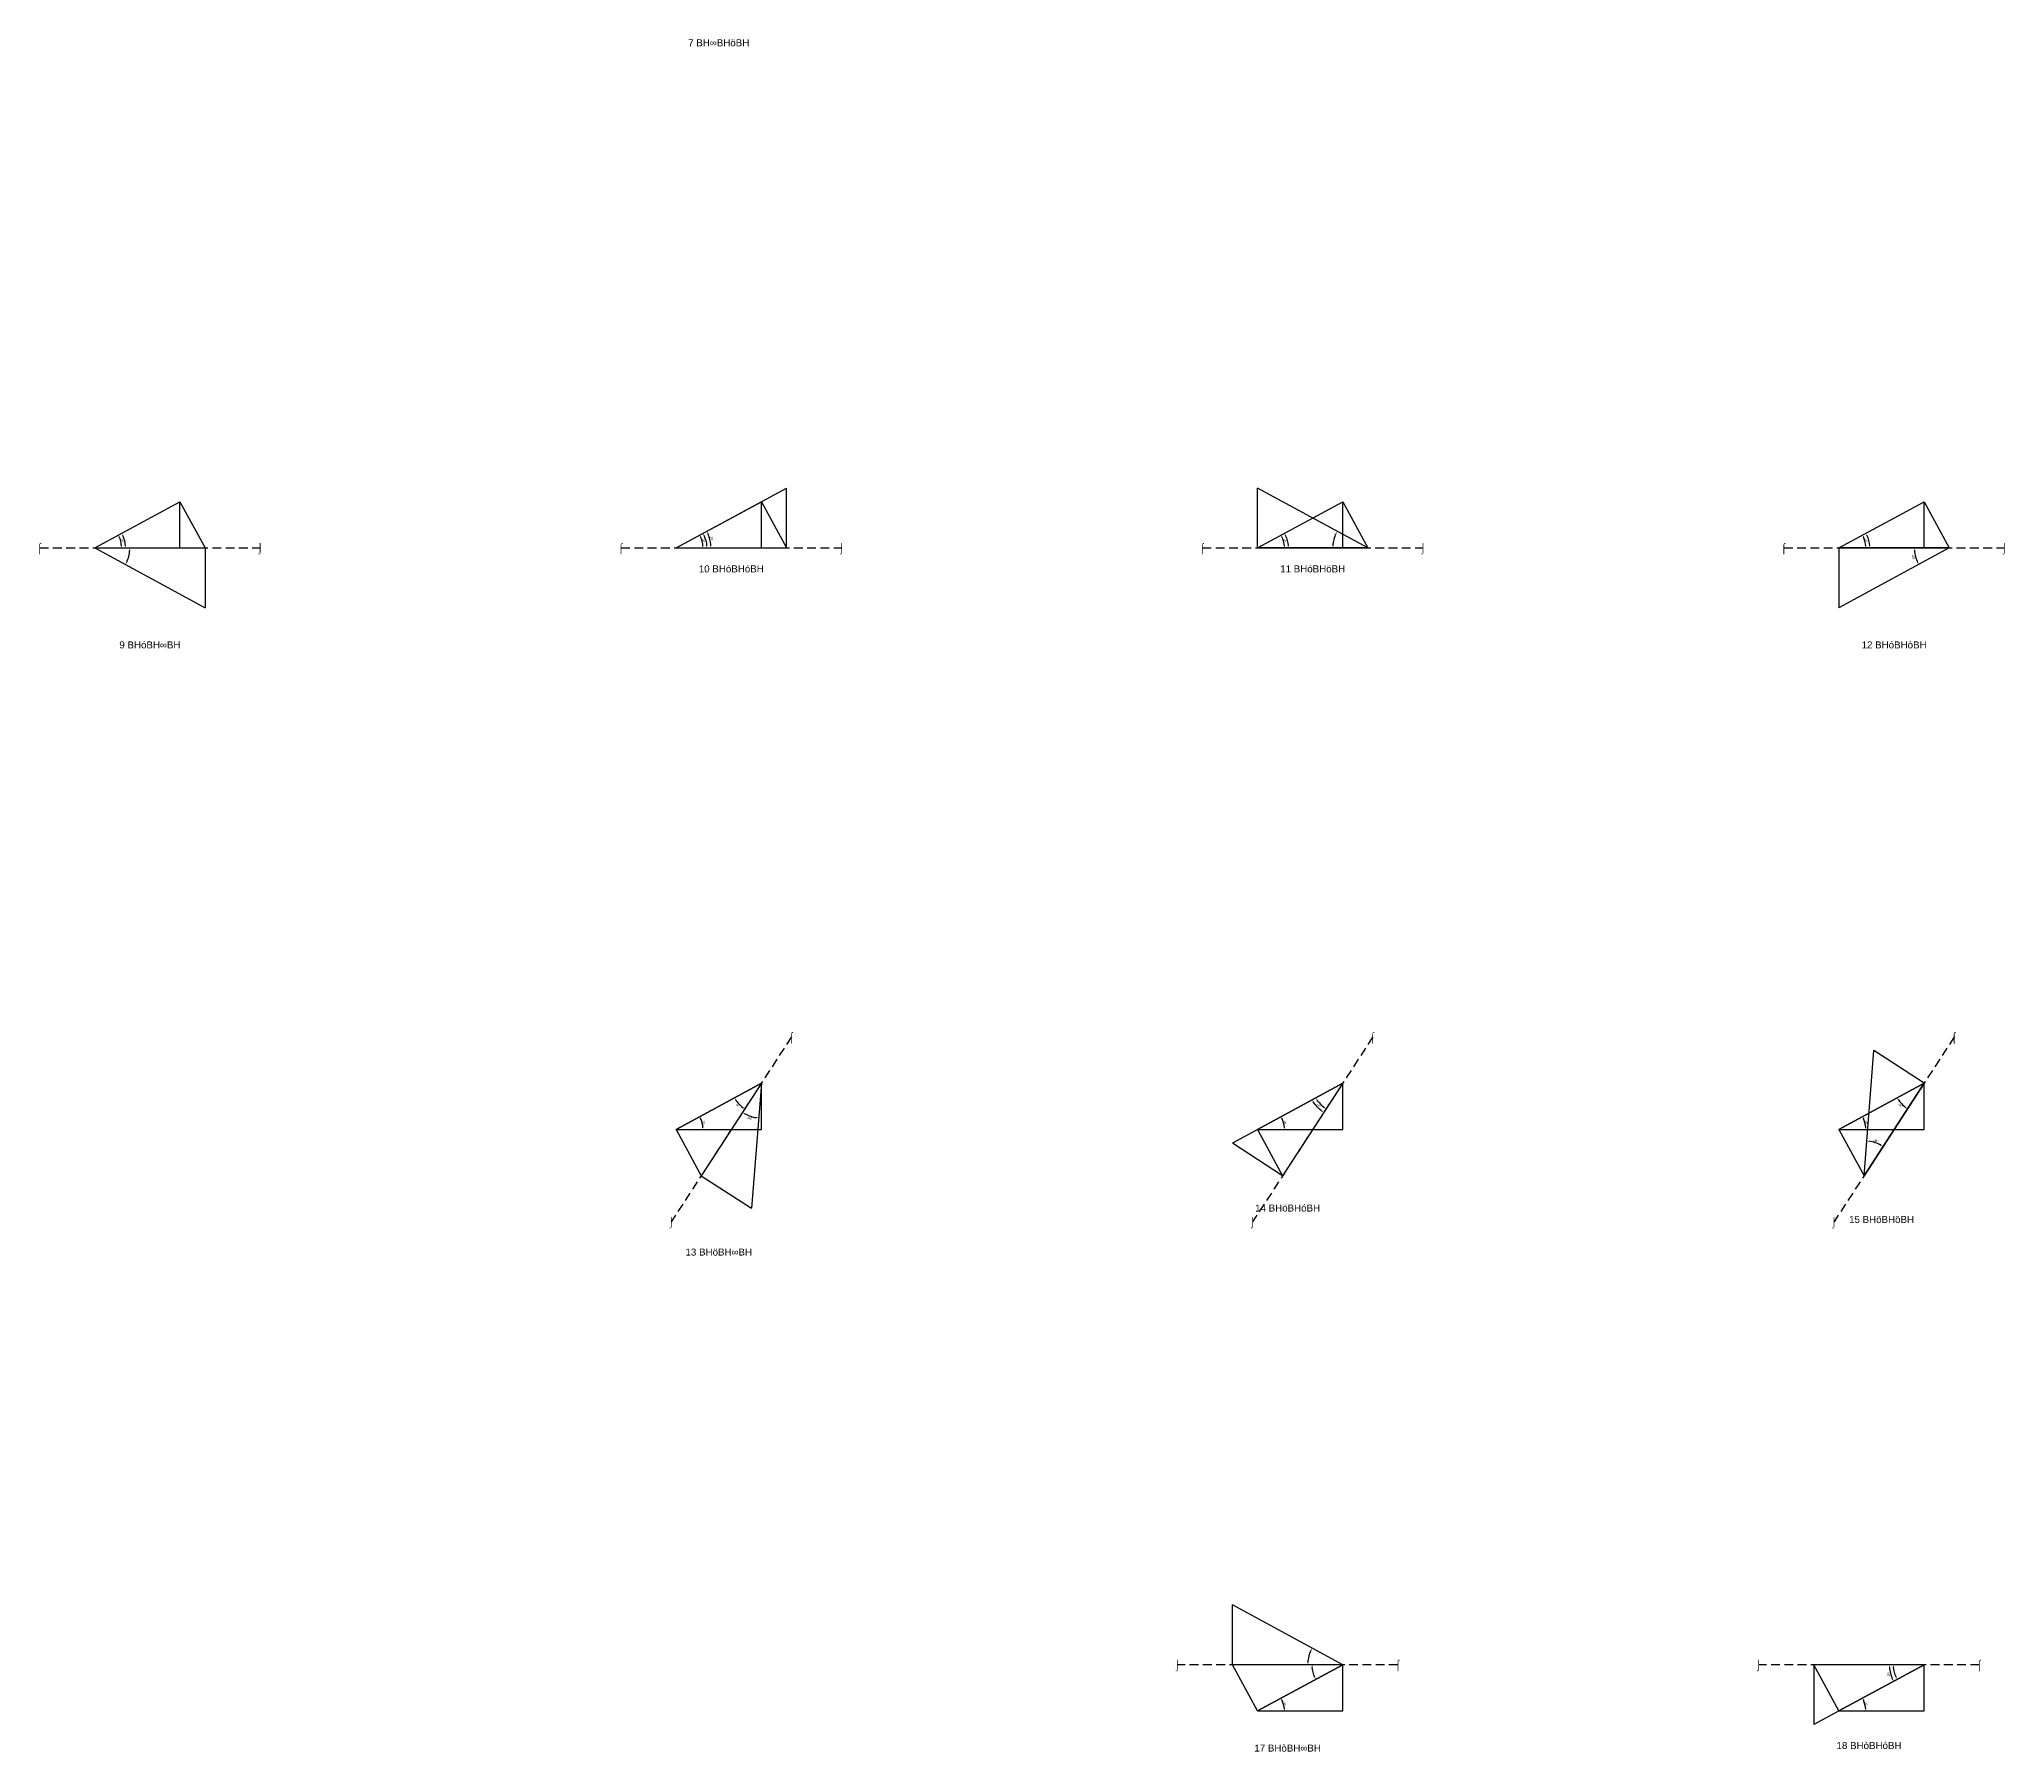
# Model space of a CAD drawing. Header units: millimetres. Extents: x 1423577 to 4401751, y -454579 to 121312.
# Drawn here: x 1506158 to 1787889, y -391195 to -145784 of the extents above; entities that cross this region are included whole.
import ezdxf
from ezdxf.enums import TextEntityAlignment as Align

# ---------------------------------------------------------------- set-up
doc = ezdxf.new("R2010")
doc.units = ezdxf.units.MM
doc.header["$PDMODE"] = 35
doc.linetypes.add('DASHED', pattern=[19.05, 12.7, -6.35])
for name, color, linetype in [('BASE', 170, 'Continuous'), ('HYPOTENUSE', 20, 'Continuous'), ('PERPENDICULAR', 90, 'Continuous')]:
    doc.layers.add(name, color=color, linetype=linetype)
doc.styles.add('Arial', font='arial_0.ttf')
doc.dimstyles.new('ISO-25', dxfattribs={"dimtxt": 250, "dimasz": 100, "dimexe": 1.25, "dimexo": 0.625, "dimgap": 100, "dimtad": 1, "dimdec": 0, "dimtxsty": 'Arial', "dimcen": 2.5, "dimadec": 0, "dimazin": 0, "dimtfac": 1, "dimtdec": 0, "dimtmove": 0, "dimatfit": 3, "dimfxl": 1, "dimarcsym": 0})

# ---------------------------------------------------------------- blocks, each defined once
blk = doc.blocks.new('*D2')
at = {"color": 0, "lineweight": -2, "transparency": 16777216}
blk.add_arc((0, 0), 3850, 3.72107, 24.76727, dxfattribs=at)
at = {"color": 0, "transparency": 16777216}
for points in [[(3459, 1594), (3533, 1632), (3384, 1836)], [(3884, 251), (3800, 249), (3850, 0)]]:
    blk.add_solid(points, dxfattribs=at)
at = {"layer": 'Defpoints', "color": 0, "transparency": 16777216}
for p in [(12208, 6625), (0, 0), (0, 0), (3797, 635), (12208, 0)]:
    blk.add_point(p, dxfattribs=at)
at = {"color": 0, "transparency": 16777216, "insert": (3952, 1003), "char_height": 250, "attachment_point": 5, "rotation": 284.24417, "style": 'Arial'}
blk.add_mtext('28°', dxfattribs=at)
blk = doc.blocks.new('GTN')
at = {"layer": 'BASE'}
blk.add_line((0, 0), (12208.3, 0), dxfattribs=at)
at = {"layer": 'HYPOTENUSE'}
blk.add_line((0, 0), (12208.3, 6625.3), dxfattribs=at)
at = {"layer": 'PERPENDICULAR'}
blk.add_line((12208.3, 0), (12208.3, 6625.3), dxfattribs=at)
at = {"color": 6}
dim = blk.add_angular_dim_2l(base=(3797.3, 635.2), line1=((0, 0), (12208.3, 0)), line2=((0, 0), (12208.3, 6625.3)), dimstyle='ISO-25', override={"dimasz": 250}, dxfattribs=at)
dim.commit()
dim.dimension.update_dxf_attribs({"geometry": '*D2', "text_midpoint": (3952.4, 1003.3)})

msp = doc.modelspace()

# ---------------------------------------------------------------- linework, layer by layer
at = {"linetype": 'DASHED', "ltscale": 100}
for p, q in [((1506207, -218678), (1537815, -218678)), ((1589548, -218678), (1621156, -218678)), ((1672889, -218678), (1704497, -218678)), ((1756230, -218678), (1787838, -218678)), ((1613965, -288768), (1596739, -315270)), ((1697306, -288768), (1680080, -315270)), ((1780647, -288768), (1763422, -315270)), ((1700901, -378735), (1669294, -378735)), ((1784243, -378735), (1752635, -378735))]:
    msp.add_line(p, q, dxfattribs=at)

# ---------------------------------------------------------------- block references
at = {"linetype": 'DASHED', "ltscale": 100, "yscale": 1.294514678769051, "zscale": 1.294514678769051}
for p, xscale in [((1597450, -218678), 1.294514678769051), ((1696595, -218678), -1.294514678769051), ((1693000, -378735), -1.294514678769051)]:
    msp.add_blockref('GTN', p, dxfattribs=dict(at, xscale=xscale))
for p in [(1514109, -218678), (1597450, -218678), (1680791, -218678), (1764132, -218678), (1597450, -302019), (1680791, -302019), (1764132, -302019), (1680791, -385360), (1764132, -385360)]:
    msp.add_blockref('GTN', p)
at = {"linetype": 'DASHED', "ltscale": 100}
for p, xscale, yscale, zscale, rotation in [((1514109, -218678), -1.137767409785081, 1.137767409785081, 1.137767409785081, 208.4883327617913), ((1597450, -218678), -1.137767409785081, 1.137767409785081, 1.137767409785081, 208.4883327617913), ((1680791, -218678), -1.137767409785081, 1.137767409785081, 1.137767409785081, 208.4883327617913), ((1764132, -218678), -1.137767409785081, 1.137767409785081, 1.137767409785081, 208.4883327617913), ((1514109, -218678), -1.294514678769051, 1.294514678769051, 1.294514678769051, 180), ((1779936, -218678), 1.294514678769051, 1.294514678769051, 1.294514678769051, 180), ((1693000, -295394), -1.294514678769051, 1.294514678769051, 1.294514678769051, 56.97666552358253), ((1767728, -308644), 1.294514678769051, 1.294514678769051, 1.294514678769051, 56.97666552358246), ((1609658, -295394), 1.137767409785081, 1.137767409785081, 1.137767409785081, 208.4883327617913), ((1609658, -295394), 1.294514678769051, 1.294514678769051, 1.294514678769051, 236.9766655235825), ((1693000, -295394), 1.137767409785081, 1.137767409785081, 1.137767409785081, 208.4883327617913), ((1776341, -295394), 1.137767409785081, 1.137767409785081, 1.137767409785081, 208.4883327617913), ((1693000, -378735), -1.137767409785081, 1.137767409785081, 1.137767409785081, 28.48833276179131), ((1776341, -378735), -1.137767409785081, 1.137767409785081, 1.137767409785081, 28.48833276179131), ((1776341, -378735), 1.294514678769051, 1.294514678769051, 1.294514678769051, 180)]:
    msp.add_blockref('GTN', p, dxfattribs=dict(at, xscale=xscale, yscale=yscale, zscale=zscale, rotation=rotation))

# ---------------------------------------------------------------- texts
at = {"linetype": 'DASHED', "ltscale": 100, "style": 'Arial'}
for s, p in [('7 BH∞BHöBH', (1603554, -146284)), ('⌠', (1506207, -218678)), ('⌡', (1537815, -218678)), ('⌠', (1589548, -218678)), ('⌡', (1621156, -218678)), ('⌠', (1672889, -218678)), ('⌡', (1704497, -218678)), ('⌠', (1756230, -218678)), ('⌡', (1787838, -218678)), ('10 BHóBHóBH', (1605352, -221680)), ('11 BHóBHöBH', (1688693, -221680)), ('9 BHóBH∞BH', (1522011, -232575)), ('12 BHóBHòBH', (1772034, -232575)), ('⌠', (1613965, -288768)), ('⌠', (1697306, -288768)), ('⌠', (1780647, -288768)), ('14 BHöBHóBH', (1685098, -313282)), ('⌡', (1596739, -315270)), ('⌡', (1680080, -315270)), ('⌡', (1763422, -315270)), ('15 BHöBHöBH', (1770237, -314918)), ('13 BHöBH∞BH', (1603554, -319592)), ('⌡', (1669294, -378735)), ('⌠', (1700901, -378735)), ('⌡', (1752635, -378735)), ('⌠', (1784243, -378735)), ('17 BHòBH∞BH', (1685098, -390681)), ('18 BHòBHóBH', (1768439, -390313))]:
    msp.add_text(s, height=1000, dxfattribs=at).set_placement(p, align=Align.MIDDLE_CENTER)

doc.saveas('drawing.dxf')
